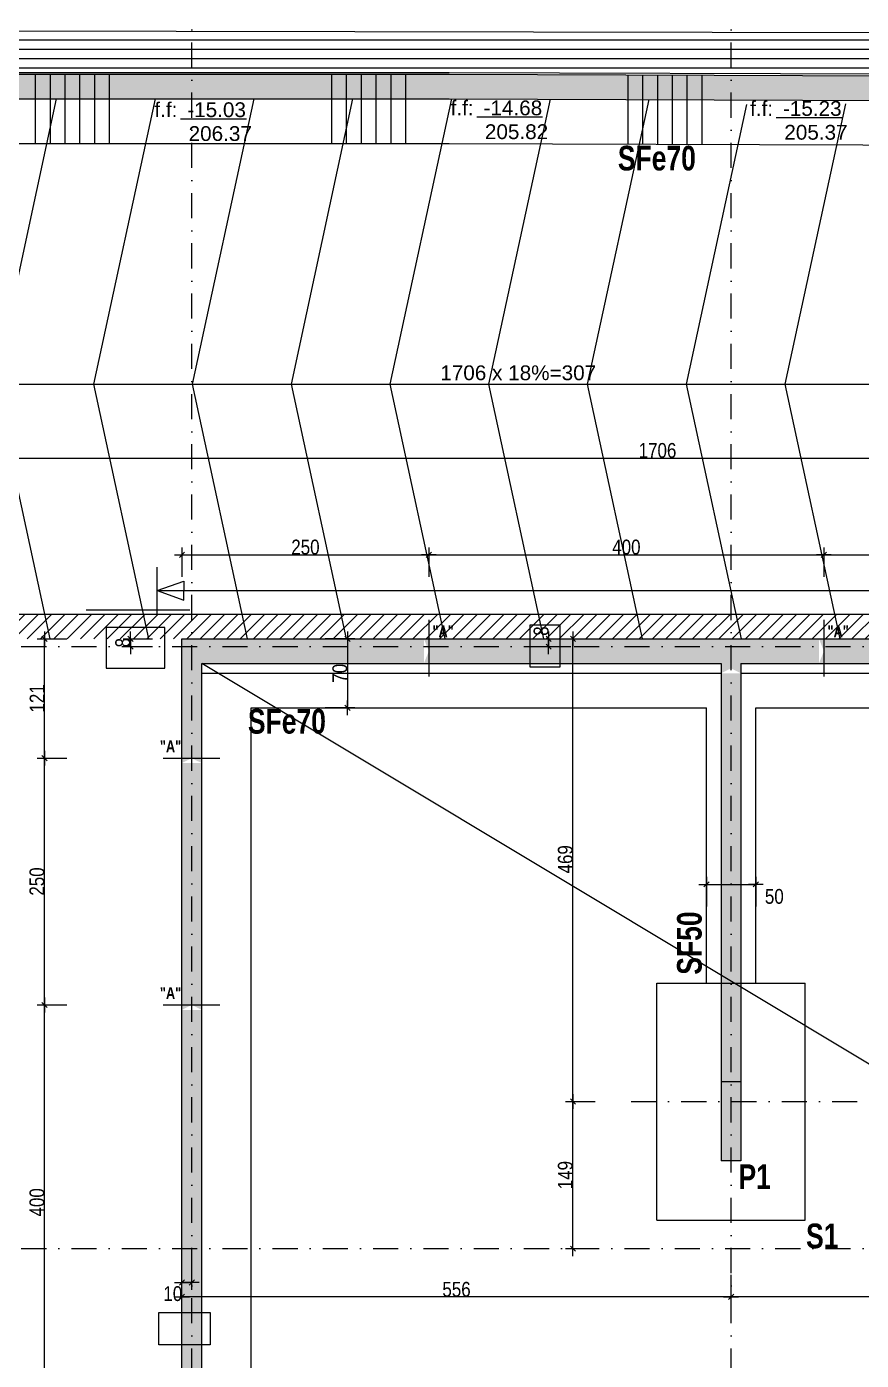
# Model space of a CAD drawing. Header units: centimetres. Extents: x -40 to 58779, y 2083 to 6283.
# Drawn here: x 52252 to 53097, y 4178 to 5530 of the extents above; entities that cross this region are included whole.
import ezdxf
from ezdxf.enums import TextEntityAlignment as Align

# ---------------------------------------------------------------- set-up
doc = ezdxf.new("R2010")
doc.units = ezdxf.units.CM
doc.header["$PDMODE"] = 1
doc.header["$PDSIZE"] = -2
doc.linetypes.add('TIRETPTX2', pattern=[50.8, 25.4, -12.7, 0, -12.7])
for name, color, linetype in [('01_cote_gen', 4, 'Continuous'), ('01_linteaux', 2, 'Continuous'), ('01_poch_murs', 253, 'Continuous'), ('01_poch_poteaux', 250, 'Continuous'), ('01_texte', 230, 'Continuous'), ('AA_COTES', 2, 'Continuous')]:
    doc.layers.add(name, color=color, linetype=linetype)
for name, color, linetype, lineweight in [('01_murs_coup', 5, 'Continuous', 60), ('01_PIEUX', 5, 'Continuous', 60), ('01_sem', 42, 'Continuous', 15), ('01_tram_axes', 2, 'TIRETPTX2', 9)]:
    doc.layers.add(name, color=color, linetype=linetype, lineweight=lineweight)
doc.styles.add('impact', font='impact.ttf')
doc.styles.add('MATTE_TXT', font='arial.ttf')
doc.styles.add('STYLE2', font='ARIALN.TTF')
doc.dimstyles.new('JB50', dxfattribs={"dimscale": 0.1, "dimtxt": 150, "dimasz": 15, "dimexe": 0.1, "dimexo": 0.1, "dimgap": 0.09, "dimtad": 1, "dimdec": 1, "dimdsep": 46, "dimtxsty": 'STYLE2', "dimblk1": 'BOND_G', "dimblk2": 'BOND_D', "dimsah": 1, "dimcen": 1.5, "dimdle": 0.01, "dimse1": 1, "dimse2": 1, "dimclrd": 4, "dimclre": 2, "dimclrt": 6, "dimazin": 2, "dimtfac": 2.333333, "dimtdec": 1, "dimtix": 1, "dimtmove": 2, "dimatfit": 3, "dimldrblk": 'BOND_G', "dimfxl": 1, "dimtolj": 1, "dimtzin": 0, "dimarcsym": 0})

# ---------------------------------------------------------------- blocks, each defined once
blk = doc.blocks.new('BOND_G')
at = {"layer": 'AA_COTES', "color": 0}
for p, q in [((0, -5), (0, 15)), ((5, 0), (-5, 0)), ((1.77, 1.77), (-1.77, -1.77))]:
    blk.add_line(p, q, dxfattribs=at)
blk = doc.blocks.new('BOND_D')
at = {"layer": 'AA_COTES', "color": 0}
for p, q in [((5, 0), (-5, 0)), ((-1.77, -1.77), (1.77, 1.77)), ((0, 5), (0, -15))]:
    blk.add_line(p, q, dxfattribs=at)
blk = doc.blocks.new('*D1487')
at = {"layer": '01_cote_gen', "color": 4, "lineweight": -2, "transparency": 16777216}
blk.add_line((51553.7, 5668.6), (55151.4, 5668.6), dxfattribs=at)
at = {"layer": 'Defpoints', "color": 0, "lineweight": 0, "transparency": 16777216}
for p in [(55152.9, 5668.6), (51552.2, 5480.7), (55152.9, 5479.6)]:
    blk.add_point(p, dxfattribs=at)
at = {"layer": '01_cote_gen', "color": 4, "lineweight": -2, "transparency": 16777216, "xscale": 1.5, "yscale": 1.5, "zscale": 1.5, "rotation": 180}
blk.add_blockref('BOND_G', (51552.2, 5668.6), dxfattribs=at)
at = {"layer": '01_cote_gen', "color": 4, "lineweight": -2, "transparency": 16777216, "xscale": 1.5, "yscale": 1.5, "zscale": 1.5}
blk.add_blockref('BOND_D', (55152.9, 5668.6), dxfattribs=at)
at = {"layer": '01_cote_gen', "color": 6, "lineweight": 0, "transparency": 16777216, "insert": (53352.5, 5676.3), "char_height": 15, "attachment_point": 5, "style": 'STYLE2'}
blk.add_mtext('\\A1;3600.7', dxfattribs=at)
blk = doc.blocks.new('*D1540')
at = {"layer": '01_cote_gen', "color": 4, "lineweight": -2, "transparency": 16777216}
blk.add_line((52070.7, 5092.4), (53773.7, 5092.4), dxfattribs=at)
at = {"layer": 'Defpoints', "color": 0, "lineweight": 0, "transparency": 16777216}
for p in [(52069.2, 5120.6), (53775.2, 5120.6), (53775.2, 5092.4)]:
    blk.add_point(p, dxfattribs=at)
at = {"layer": '01_cote_gen', "color": 4, "lineweight": -2, "transparency": 16777216, "xscale": 1.5, "yscale": 1.5, "zscale": 1.5, "rotation": 180}
blk.add_blockref('BOND_G', (52069.2, 5092.4), dxfattribs=at)
at = {"layer": '01_cote_gen', "color": 4, "lineweight": -2, "transparency": 16777216, "xscale": 1.5, "yscale": 1.5, "zscale": 1.5}
blk.add_blockref('BOND_D', (53775.2, 5092.4), dxfattribs=at)
at = {"layer": '01_cote_gen', "color": 6, "transparency": 16777216, "insert": (52890.4, 5100.1), "char_height": 15, "attachment_point": 5, "style": 'STYLE2'}
blk.add_mtext('\\A1;1706', dxfattribs=at)
blk = doc.blocks.new('*D1497')
at = {"layer": '01_cote_gen', "color": 4, "lineweight": -2, "transparency": 16777216}
blk.add_line((52036.8, 5581.3), (52333.8, 5581.3), dxfattribs=at)
at = {"layer": 'Defpoints', "color": 0, "lineweight": 0, "transparency": 16777216}
for p in [(52035.3, 5589.5), (52335.3, 5581.3), (52335.3, 5380.3)]:
    blk.add_point(p, dxfattribs=at)
at = {"layer": '01_cote_gen', "color": 4, "lineweight": -2, "transparency": 16777216, "xscale": 1.5, "yscale": 1.5, "zscale": 1.5, "rotation": 180}
blk.add_blockref('BOND_G', (52035.3, 5581.3), dxfattribs=at)
at = {"layer": '01_cote_gen', "color": 4, "lineweight": -2, "transparency": 16777216, "xscale": 1.5, "yscale": 1.5, "zscale": 1.5}
blk.add_blockref('BOND_D', (52335.3, 5581.3), dxfattribs=at)
at = {"layer": '01_cote_gen', "color": 6, "transparency": 16777216, "insert": (52185.3, 5588.9), "char_height": 15, "attachment_point": 5, "style": 'STYLE2'}
blk.add_mtext('\\A1;300', dxfattribs=at)
blk = doc.blocks.new('*D1498')
at = {"layer": '01_cote_gen', "color": 4, "lineweight": -2, "transparency": 16777216}
blk.add_line((52336.8, 5581.3), (52633.8, 5581.3), dxfattribs=at)
at = {"layer": 'Defpoints', "color": 0, "lineweight": 0, "transparency": 16777216}
for p in [(52335.3, 5588.7), (52635.3, 5581.3), (52635.3, 5383.9)]:
    blk.add_point(p, dxfattribs=at)
at = {"layer": '01_cote_gen', "color": 4, "lineweight": -2, "transparency": 16777216, "xscale": 1.5, "yscale": 1.5, "zscale": 1.5, "rotation": 180}
blk.add_blockref('BOND_G', (52335.3, 5581.3), dxfattribs=at)
at = {"layer": '01_cote_gen', "color": 4, "lineweight": -2, "transparency": 16777216, "xscale": 1.5, "yscale": 1.5, "zscale": 1.5}
blk.add_blockref('BOND_D', (52635.3, 5581.3), dxfattribs=at)
at = {"layer": '01_cote_gen', "color": 6, "transparency": 16777216, "insert": (52485.3, 5588.9), "char_height": 15, "attachment_point": 5, "style": 'STYLE2'}
blk.add_mtext('\\A1;300', dxfattribs=at)
blk = doc.blocks.new('*D1503')
at = {"layer": '01_cote_gen', "color": 4, "lineweight": -2, "transparency": 16777216}
blk.add_line((52636.8, 5609.3), (52933.8, 5609.3), dxfattribs=at)
at = {"layer": 'Defpoints', "color": 0, "lineweight": 0, "transparency": 16777216}
for p in [(52635.3, 5677.6), (52935.3, 5609.3), (52935.3, 5447.9)]:
    blk.add_point(p, dxfattribs=at)
at = {"layer": '01_cote_gen', "color": 4, "lineweight": -2, "transparency": 16777216, "xscale": 1.5, "yscale": 1.5, "zscale": 1.5, "rotation": 180}
blk.add_blockref('BOND_G', (52635.3, 5609.3), dxfattribs=at)
at = {"layer": '01_cote_gen', "color": 4, "lineweight": -2, "transparency": 16777216, "xscale": 1.5, "yscale": 1.5, "zscale": 1.5}
blk.add_blockref('BOND_D', (52935.3, 5609.3), dxfattribs=at)
at = {"layer": '01_cote_gen', "color": 6, "transparency": 16777216, "insert": (52785.3, 5617), "char_height": 15, "attachment_point": 5, "style": 'STYLE2'}
blk.add_mtext('\\A1;300', dxfattribs=at)
blk = doc.blocks.new('*D1504')
at = {"layer": '01_cote_gen', "color": 4, "lineweight": -2, "transparency": 16777216}
blk.add_line((52936.8, 5579.2), (53233.8, 5579.2), dxfattribs=at)
at = {"layer": 'Defpoints', "color": 0, "lineweight": 0, "transparency": 16777216}
for p in [(52935.3, 5586.8), (53235.3, 5579.2), (53235.3, 5393.1)]:
    blk.add_point(p, dxfattribs=at)
at = {"layer": '01_cote_gen', "color": 4, "lineweight": -2, "transparency": 16777216, "xscale": 1.5, "yscale": 1.5, "zscale": 1.5, "rotation": 180}
blk.add_blockref('BOND_G', (52935.3, 5579.2), dxfattribs=at)
at = {"layer": '01_cote_gen', "color": 4, "lineweight": -2, "transparency": 16777216, "xscale": 1.5, "yscale": 1.5, "zscale": 1.5}
blk.add_blockref('BOND_D', (53235.3, 5579.2), dxfattribs=at)
at = {"layer": '01_cote_gen', "color": 6, "transparency": 16777216, "insert": (53085.3, 5586.9), "char_height": 15, "attachment_point": 5, "style": 'STYLE2'}
blk.add_mtext('\\A1;300', dxfattribs=at)
blk = doc.blocks.new('*D1541')
at = {"layer": '01_cote_gen', "color": 4, "lineweight": -2, "transparency": 16777216}
blk.add_line((52576.5, 4907.9), (52576.5, 4840.9), dxfattribs=at)
at = {"layer": 'Defpoints', "color": 0, "lineweight": 0, "transparency": 16777216}
for p in [(52574.1, 4909.4), (52574.1, 4839.4), (52576.5, 4839.4)]:
    blk.add_point(p, dxfattribs=at)
at = {"layer": '01_cote_gen', "color": 4, "lineweight": -2, "transparency": 16777216, "xscale": 1.5, "yscale": 1.5, "zscale": 1.5}
for name, p, rotation in [('BOND_G', (52576.5, 4909.4), 90), ('BOND_D', (52576.5, 4839.4), 270)]:
    blk.add_blockref(name, p, dxfattribs=dict(at, rotation=rotation))
at = {"layer": '01_cote_gen', "color": 6, "lineweight": 0, "transparency": 16777216, "insert": (52568.8, 4874.4), "char_height": 15, "attachment_point": 5, "rotation": 90, "style": 'STYLE2'}
blk.add_mtext('\\A1;70', dxfattribs=at)
blk = doc.blocks.new('*D1542')
at = {"layer": '01_cote_gen', "color": 4, "lineweight": -2, "transparency": 16777216}
blk.add_line((52941.4, 4660.5), (52988.4, 4660.5), dxfattribs=at)
at = {"layer": 'Defpoints', "color": 0, "lineweight": 0, "transparency": 16777216}
for p in [(52989.9, 4660.5), (52939.9, 4647.5), (52989.9, 4647.5)]:
    blk.add_point(p, dxfattribs=at)
at = {"layer": '01_cote_gen', "color": 4, "lineweight": -2, "transparency": 16777216, "xscale": 1.5, "yscale": 1.5, "zscale": 1.5, "rotation": 180}
blk.add_blockref('BOND_G', (52939.9, 4660.5), dxfattribs=at)
at = {"layer": '01_cote_gen', "color": 4, "lineweight": -2, "transparency": 16777216, "xscale": 1.5, "yscale": 1.5, "zscale": 1.5}
blk.add_blockref('BOND_D', (52989.9, 4660.5), dxfattribs=at)
at = {"layer": '01_cote_gen', "color": 6, "lineweight": 0, "transparency": 16777216, "insert": (53008.7, 4648.2), "char_height": 15, "attachment_point": 5, "style": 'STYLE2'}
blk.add_mtext('\\A1;50', dxfattribs=at)
blk = doc.blocks.new('*D1573')
at = {"layer": '01_cote_gen', "color": 4, "lineweight": -2, "transparency": 16777216}
blk.add_line((53497.4, 4242.5), (52966.4, 4242.5), dxfattribs=at)
at = {"layer": 'Defpoints', "color": 0, "lineweight": 0, "transparency": 16777216}
for p in [(52964.9, 4247.7), (53498.9, 4247.7), (52964.9, 4242.5)]:
    blk.add_point(p, dxfattribs=at)
at = {"layer": '01_cote_gen', "color": 4, "lineweight": -2, "transparency": 16777216, "xscale": 1.5, "yscale": 1.5, "zscale": 1.5, "rotation": 180}
blk.add_blockref('BOND_D', (52964.9, 4242.5), dxfattribs=at)
at = {"layer": '01_cote_gen', "color": 4, "lineweight": -2, "transparency": 16777216, "xscale": 1.5, "yscale": 1.5, "zscale": 1.5}
blk.add_blockref('BOND_G', (53498.9, 4242.5), dxfattribs=at)
at = {"layer": '01_cote_gen', "color": 6, "lineweight": 0, "transparency": 16777216, "insert": (53231.9, 4250.1), "char_height": 15, "attachment_point": 5, "style": 'STYLE2'}
blk.add_mtext('\\A1;534', dxfattribs=at)
blk = doc.blocks.new('*D1574')
at = {"layer": '01_cote_gen', "color": 4, "lineweight": -2, "transparency": 16777216}
blk.add_line((52963.4, 4242.5), (52410.4, 4242.5), dxfattribs=at)
at = {"layer": 'Defpoints', "color": 0, "lineweight": 0, "transparency": 16777216}
for p in [(52408.9, 4242.5), (52408.9, 4235), (52964.9, 4235)]:
    blk.add_point(p, dxfattribs=at)
at = {"layer": '01_cote_gen', "color": 4, "lineweight": -2, "transparency": 16777216, "xscale": 1.5, "yscale": 1.5, "zscale": 1.5, "rotation": 180}
blk.add_blockref('BOND_D', (52408.9, 4242.5), dxfattribs=at)
at = {"layer": '01_cote_gen', "color": 4, "lineweight": -2, "transparency": 16777216, "xscale": 1.5, "yscale": 1.5, "zscale": 1.5}
blk.add_blockref('BOND_G', (52964.9, 4242.5), dxfattribs=at)
at = {"layer": '01_cote_gen', "color": 6, "lineweight": 0, "transparency": 16777216, "insert": (52686.9, 4250.1), "char_height": 15, "attachment_point": 5, "style": 'STYLE2'}
blk.add_mtext('\\A1;556', dxfattribs=at)
blk = doc.blocks.new('*D1586')
at = {"layer": '01_cote_gen', "color": 4, "lineweight": -2, "transparency": 16777216}
blk.add_line((52417.4, 4257.1), (52410.4, 4257.1), dxfattribs=at)
at = {"layer": 'Defpoints', "color": 0, "lineweight": 0, "transparency": 16777216}
for p in [(52408.9, 4257.1), (52418.9, 4260.5), (52408.9, 4235)]:
    blk.add_point(p, dxfattribs=at)
at = {"layer": '01_cote_gen', "color": 4, "lineweight": -2, "transparency": 16777216, "xscale": 1.5, "yscale": 1.5, "zscale": 1.5, "rotation": 180}
blk.add_blockref('BOND_D', (52408.9, 4257.1), dxfattribs=at)
at = {"layer": '01_cote_gen', "color": 4, "lineweight": -2, "transparency": 16777216, "xscale": 1.5, "yscale": 1.5, "zscale": 1.5}
blk.add_blockref('BOND_G', (52418.9, 4257.1), dxfattribs=at)
at = {"layer": '01_cote_gen', "color": 6, "lineweight": 0, "transparency": 16777216, "insert": (52399.6, 4245.7), "char_height": 15, "attachment_point": 5, "style": 'STYLE2'}
blk.add_mtext('\\A1;10', dxfattribs=at)
blk = doc.blocks.new('*D1671')
at = {"layer": '01_cote_gen', "color": 4, "lineweight": -2, "transparency": 16777216}
for p, q in [((52356.7, 4910.9), (52356.7, 4912.4)), ((52356.7, 4909.4), (52356.7, 4901.4)), ((52356.7, 4899.9), (52356.7, 4898.4))]:
    blk.add_line(p, q, dxfattribs=at)
at = {"layer": 'Defpoints', "color": 0, "lineweight": 0, "transparency": 16777216}
for p in [(52408.9, 4909.4), (52356.7, 4901.4), (52408.9, 4901.4)]:
    blk.add_point(p, dxfattribs=at)
at = {"layer": '01_cote_gen', "color": 4, "lineweight": -2, "transparency": 16777216, "xscale": 1.5, "yscale": 1.5, "zscale": 1.5}
for name, p, rotation in [('BOND_G', (52356.7, 4909.4), 270), ('BOND_D', (52356.7, 4901.4), 90)]:
    blk.add_blockref(name, p, dxfattribs=dict(at, rotation=rotation))
at = {"layer": '01_cote_gen', "color": 6, "lineweight": 0, "transparency": 16777216, "insert": (52349, 4905.4), "char_height": 15, "attachment_point": 5, "rotation": 90, "style": 'STYLE2'}
blk.add_mtext('\\A1;8', dxfattribs=at)
blk = doc.blocks.new('*D1680')
at = {"layer": '01_cote_gen', "color": 4, "lineweight": -2, "transparency": 16777216}
blk.add_line((-22.5, 3720.9), (-22.5, 4438.9), dxfattribs=at)
at = {"layer": 'Defpoints', "color": 0, "lineweight": 0, "transparency": 16777216}
for p in [(-22.5, 4440.4), (0, 4440.4), (52858.6, 3719.4)]:
    blk.add_point(p, dxfattribs=at)
at = {"layer": '01_cote_gen', "color": 4, "lineweight": -2, "transparency": 16777216, "xscale": 1.5, "yscale": 1.5, "zscale": 1.5}
for name, p, rotation in [('BOND_D', (-22.5, 4440.4), 90), ('BOND_G', (-22.5, 3719.4), 270)]:
    blk.add_blockref(name, p, dxfattribs=dict(at, rotation=rotation))
at = {"layer": '01_cote_gen', "color": 6, "lineweight": 0, "transparency": 16777216, "insert": (-30, 4079.9), "char_height": 15, "attachment_point": 5, "rotation": 90, "style": 'STYLE2'}
blk.add_mtext('\\A1;721', dxfattribs=at)
blk = doc.blocks.new('*D1681')
at = {"layer": '01_cote_gen', "color": 4, "lineweight": -2, "transparency": 16777216}
blk.add_line((52804.8, 4441.9), (52804.8, 4907.9), dxfattribs=at)
at = {"layer": 'Defpoints', "color": 0, "lineweight": 0, "transparency": 16777216}
for p in [(52804.8, 4909.4), (52832.3, 4909.4), (52832.3, 4440.4)]:
    blk.add_point(p, dxfattribs=at)
at = {"layer": '01_cote_gen', "color": 4, "lineweight": -2, "transparency": 16777216, "xscale": 1.5, "yscale": 1.5, "zscale": 1.5}
for name, p, rotation in [('BOND_D', (52804.8, 4909.4), 90), ('BOND_G', (52804.8, 4440.4), 270)]:
    blk.add_blockref(name, p, dxfattribs=dict(at, rotation=rotation))
at = {"layer": '01_cote_gen', "color": 6, "lineweight": 0, "transparency": 16777216, "insert": (52797.1, 4685.9), "char_height": 15, "attachment_point": 5, "rotation": 90, "style": 'STYLE2'}
blk.add_mtext('\\A1;469', dxfattribs=at)
blk = doc.blocks.new('*D1682')
at = {"layer": '01_cote_gen', "color": 4, "lineweight": -2, "transparency": 16777216}
blk.add_line((52780.2, 4902.9), (52780.2, 4907.9), dxfattribs=at)
at = {"layer": 'Defpoints', "color": 0, "lineweight": 0, "transparency": 16777216}
for p in [(52780.2, 4909.4), (52788.6, 4909.4), (52785, 4901.4)]:
    blk.add_point(p, dxfattribs=at)
at = {"layer": '01_cote_gen', "color": 4, "lineweight": -2, "transparency": 16777216, "xscale": 1.5, "yscale": 1.5, "zscale": 1.5}
for name, p, rotation in [('BOND_D', (52780.2, 4909.4), 90), ('BOND_G', (52780.2, 4901.4), 270)]:
    blk.add_blockref(name, p, dxfattribs=dict(at, rotation=rotation))
at = {"layer": '01_cote_gen', "color": 6, "lineweight": 0, "transparency": 16777216, "insert": (52772.6, 4917.2), "char_height": 15, "attachment_point": 5, "rotation": 90, "style": 'STYLE2'}
blk.add_mtext('\\A1;8', dxfattribs=at)
blk = doc.blocks.new('*D1686')
at = {"layer": '01_cote_gen', "color": 4, "lineweight": -2, "transparency": 16777216}
blk.add_line((52804.8, 4292.9), (52804.8, 4438.9), dxfattribs=at)
at = {"layer": 'Defpoints', "color": 0, "lineweight": 0, "transparency": 16777216}
for p in [(52804.8, 4440.4), (52858.6, 4440.4), (52795.7, 4291.4)]:
    blk.add_point(p, dxfattribs=at)
at = {"layer": '01_cote_gen', "color": 4, "lineweight": -2, "transparency": 16777216, "xscale": 1.5, "yscale": 1.5, "zscale": 1.5}
for name, p, rotation in [('BOND_D', (52804.8, 4440.4), 90), ('BOND_G', (52804.8, 4291.4), 270)]:
    blk.add_blockref(name, p, dxfattribs=dict(at, rotation=rotation))
at = {"layer": '01_cote_gen', "color": 6, "lineweight": 0, "transparency": 16777216, "insert": (52797.1, 4365.9), "char_height": 15, "attachment_point": 5, "rotation": 90, "style": 'STYLE2'}
blk.add_mtext('\\A1;149', dxfattribs=at)
blk = doc.blocks.new('*D2092')
at = {"layer": '01_cote_gen', "color": 4, "lineweight": -2, "ltscale": 0.2, "transparency": 16777216}
blk.add_line((52410.4, 4994.5), (52657.4, 4994.5), dxfattribs=at)
at = {"layer": 'Defpoints', "color": 0, "lineweight": 0, "ltscale": 0.2, "transparency": 16777216}
for p in [(52658.9, 4994.5), (52408.9, 4797.5), (52658.9, 4775)]:
    blk.add_point(p, dxfattribs=at)
at = {"layer": '01_cote_gen', "color": 4, "lineweight": -2, "ltscale": 0.2, "transparency": 16777216, "xscale": 1.5, "yscale": 1.5, "zscale": 1.5, "rotation": 180}
blk.add_blockref('BOND_G', (52408.9, 4994.5), dxfattribs=at)
at = {"layer": '01_cote_gen', "color": 4, "lineweight": -2, "ltscale": 0.2, "transparency": 16777216, "xscale": 1.5, "yscale": 1.5, "zscale": 1.5}
blk.add_blockref('BOND_D', (52658.9, 4994.5), dxfattribs=at)
at = {"layer": '01_cote_gen', "color": 6, "lineweight": 0, "ltscale": 0.2, "transparency": 16777216, "insert": (52533.9, 5002.2), "char_height": 15, "attachment_point": 5, "style": 'STYLE2'}
blk.add_mtext('\\A1;250', dxfattribs=at)
blk = doc.blocks.new('*D2093')
at = {"layer": '01_cote_gen', "color": 4, "lineweight": -2, "ltscale": 0.2, "transparency": 16777216}
blk.add_line((52660.4, 4994.5), (53057.4, 4994.5), dxfattribs=at)
at = {"layer": 'Defpoints', "color": 0, "lineweight": 0, "ltscale": 0.2, "transparency": 16777216}
for p in [(53058.9, 4994.5), (53058.9, 4901.4), (52658.9, 4775)]:
    blk.add_point(p, dxfattribs=at)
at = {"layer": '01_cote_gen', "color": 4, "lineweight": -2, "ltscale": 0.2, "transparency": 16777216, "xscale": 1.5, "yscale": 1.5, "zscale": 1.5, "rotation": 180}
blk.add_blockref('BOND_G', (52658.9, 4994.5), dxfattribs=at)
at = {"layer": '01_cote_gen', "color": 4, "lineweight": -2, "ltscale": 0.2, "transparency": 16777216, "xscale": 1.5, "yscale": 1.5, "zscale": 1.5}
blk.add_blockref('BOND_D', (53058.9, 4994.5), dxfattribs=at)
at = {"layer": '01_cote_gen', "color": 6, "lineweight": 0, "ltscale": 0.2, "transparency": 16777216, "insert": (52858.9, 5002.2), "char_height": 15, "attachment_point": 5, "style": 'STYLE2'}
blk.add_mtext('\\A1;400', dxfattribs=at)
blk = doc.blocks.new('*D2094')
at = {"layer": '01_cote_gen', "color": 4, "lineweight": -2, "ltscale": 0.2, "transparency": 16777216}
blk.add_line((53060.4, 4994.5), (53407.4, 4994.5), dxfattribs=at)
at = {"layer": 'Defpoints', "color": 0, "lineweight": 0, "ltscale": 0.2, "transparency": 16777216}
for p in [(53408.9, 4994.5), (53058.9, 4901.4), (53408.9, 4901.4)]:
    blk.add_point(p, dxfattribs=at)
at = {"layer": '01_cote_gen', "color": 4, "lineweight": -2, "ltscale": 0.2, "transparency": 16777216, "xscale": 1.5, "yscale": 1.5, "zscale": 1.5, "rotation": 180}
blk.add_blockref('BOND_G', (53058.9, 4994.5), dxfattribs=at)
at = {"layer": '01_cote_gen', "color": 4, "lineweight": -2, "ltscale": 0.2, "transparency": 16777216, "xscale": 1.5, "yscale": 1.5, "zscale": 1.5}
blk.add_blockref('BOND_D', (53408.9, 4994.5), dxfattribs=at)
at = {"layer": '01_cote_gen', "color": 6, "lineweight": 0, "ltscale": 0.2, "transparency": 16777216, "insert": (53233.9, 5002.2), "char_height": 15, "attachment_point": 5, "style": 'STYLE2'}
blk.add_mtext('\\A1;350', dxfattribs=at)
blk = doc.blocks.new('*D2103')
at = {"layer": '01_cote_gen', "color": 4, "lineweight": -2, "ltscale": 0.2, "transparency": 16777216}
blk.add_line((52269.8, 4139.8), (52269.8, 4536.8), dxfattribs=at)
at = {"layer": 'Defpoints', "color": 0, "lineweight": 0, "ltscale": 0.2, "transparency": 16777216}
for p in [(52269.8, 4538.3), (52389.8, 4538.3), (52292.3, 4138.3)]:
    blk.add_point(p, dxfattribs=at)
at = {"layer": '01_cote_gen', "color": 4, "lineweight": -2, "ltscale": 0.2, "transparency": 16777216, "xscale": 1.5, "yscale": 1.5, "zscale": 1.5}
for name, p, rotation in [('BOND_D', (52269.8, 4538.3), 90), ('BOND_G', (52269.8, 4138.3), 270)]:
    blk.add_blockref(name, p, dxfattribs=dict(at, rotation=rotation))
at = {"layer": '01_cote_gen', "color": 6, "lineweight": 0, "ltscale": 0.2, "transparency": 16777216, "insert": (52262.1, 4338.3), "char_height": 15, "attachment_point": 5, "rotation": 90, "style": 'STYLE2'}
blk.add_mtext('\\A1;400', dxfattribs=at)
blk = doc.blocks.new('*D2104')
at = {"layer": '01_cote_gen', "color": 4, "lineweight": -2, "ltscale": 0.2, "transparency": 16777216}
blk.add_line((52269.8, 4539.8), (52269.8, 4786.9), dxfattribs=at)
at = {"layer": 'Defpoints', "color": 0, "lineweight": 0, "ltscale": 0.2, "transparency": 16777216}
for p in [(52269.8, 4788.4), (52389.8, 4788.4), (52292.3, 4538.3)]:
    blk.add_point(p, dxfattribs=at)
at = {"layer": '01_cote_gen', "color": 4, "lineweight": -2, "ltscale": 0.2, "transparency": 16777216, "xscale": 1.5, "yscale": 1.5, "zscale": 1.5}
for name, p, rotation in [('BOND_D', (52269.8, 4788.4), 90), ('BOND_G', (52269.8, 4538.3), 270)]:
    blk.add_blockref(name, p, dxfattribs=dict(at, rotation=rotation))
at = {"layer": '01_cote_gen', "color": 6, "lineweight": 0, "ltscale": 0.2, "transparency": 16777216, "insert": (52262.1, 4663.4), "char_height": 15, "attachment_point": 5, "rotation": 90, "style": 'STYLE2'}
blk.add_mtext('\\A1;250', dxfattribs=at)
blk = doc.blocks.new('*D2105')
at = {"layer": '01_cote_gen', "color": 4, "lineweight": -2, "ltscale": 0.2, "transparency": 16777216}
blk.add_line((52269.8, 4789.9), (52269.8, 4907.9), dxfattribs=at)
at = {"layer": 'Defpoints', "color": 0, "lineweight": 0, "ltscale": 0.2, "transparency": 16777216}
for p in [(52269.8, 4909.4), (52408.9, 4909.4), (52292.3, 4788.4)]:
    blk.add_point(p, dxfattribs=at)
at = {"layer": '01_cote_gen', "color": 4, "lineweight": -2, "ltscale": 0.2, "transparency": 16777216, "xscale": 1.5, "yscale": 1.5, "zscale": 1.5}
for name, p, rotation in [('BOND_D', (52269.8, 4909.4), 90), ('BOND_G', (52269.8, 4788.4), 270)]:
    blk.add_blockref(name, p, dxfattribs=dict(at, rotation=rotation))
at = {"layer": '01_cote_gen', "color": 6, "lineweight": 0, "ltscale": 0.2, "transparency": 16777216, "insert": (52262.2, 4848.9), "char_height": 15, "attachment_point": 5, "rotation": 90, "style": 'STYLE2'}
blk.add_mtext('\\A1;121', dxfattribs=at)

msp = doc.modelspace()

# ---------------------------------------------------------------- hatches: boundary and pattern name
at = {"layer": '01_poch_murs'}
h = msp.add_hatch(dxfattribs=at)
h.set_pattern_fill('ANSI31', color=256, scale=3, angle=135)
h.set_pattern_definition([(180, (36349.218, 4640.123), (-2e-15, -9.525), [])])
h.paths.add_polyline_path([(51542.27, 5523.88), (50963.27, 5521.38), (50963.27, 5479.65), (51336.32, 5482.29), (51542.27, 5482.71)])
h.paths.add_polyline_path([(51560.27, 5523.96), (51542.27, 5523.88), (51542.27, 5482.71), (51560.27, 5482.74)])
h.paths.add_polyline_path([(52139.27, 5525.1), (51912.32, 5525.48), (51560.27, 5523.96), (51560.27, 5482.74), (51844.32, 5483.32), (52139.27, 5483.32)])
h.paths.add_polyline_path([(52418.87, 5524.62), (52139.27, 5525.1), (52139.27, 5483.32), (52418.87, 5483.32)])
h.paths.add_polyline_path([(52964.87, 5523.7), (52418.87, 5524.62), (52418.87, 5483.32), (52679.49, 5483.32), (52964.87, 5482.38)])
h.paths.add_polyline_path([(53498.87, 5522.79), (52964.87, 5523.7), (52964.87, 5482.38), (53498.87, 5480.63)])
h.paths.add_polyline_path([(53778.87, 5522.32), (53498.87, 5522.79), (53498.87, 5480.63), (53517.22, 5480.56), (53778.87, 5480.76)])
h.paths.add_polyline_path([(54394.17, 5521.28), (53778.87, 5522.32), (53778.87, 5480.76), (54394.17, 5481.21)])
h.paths.add_polyline_path([(54541.87, 5521.03), (54394.17, 5521.28), (54394.17, 5481.21), (54541.87, 5481.32)])
h.paths.add_polyline_path([(55144.87, 5521.46), (54755.93, 5520.67), (54541.87, 5521.03), (54541.87, 5481.32), (54593.52, 5481.36), (55144.87, 5481.55)])
h.paths.add_polyline_path([(55758.87, 5522.72), (55162.87, 5521.5), (55162.87, 5481.56), (55758.87, 5481.77)])
h.paths.add_polyline_path([(55162.87, 5521.5), (55144.87, 5521.46), (55144.87, 5481.55), (55162.87, 5481.56)])
h.paths.add_polyline_path([(55808.87, 5522.82), (55758.87, 5522.72), (55758.87, 5481.77), (55808.87, 5481.79)])
h.paths.add_polyline_path([(56182.87, 5523.44), (56111.82, 5523.44), (55808.87, 5522.82), (55808.87, 5481.79), (56182.87, 5481.92)])
h.paths.add_polyline_path([(56782.83, 5523.11), (56530.32, 5523.44), (56182.87, 5523.44), (56182.87, 5481.92), (56539.41, 5482.05), (56782.83, 5480.89)])
h.paths.add_polyline_path([(57292.83, 5522.44), (56782.83, 5523.11), (56782.83, 5480.89), (57292.83, 5478.46)])
h.paths.add_polyline_path([(53207.13, 5491.92), (53370.89, 5491.92), (53370.89, 5515.18), (53207.13, 5515.18)], flags=24)
h.paths.add_polyline_path([(55918.34, 5491.92), (56082.1, 5491.92), (56082.1, 5515.18), (55918.34, 5515.18)], flags=24)
h.paths.add_polyline_path([(57408, 5477.91), (57408, 5522.29), (57292.83, 5522.44), (57292.83, 5478.46)])
h = msp.add_hatch(dxfattribs=at)
h.set_pattern_fill('ANSI31', color=256, scale=3, angle=135)
h.set_pattern_definition([(180, (36349.218, 4640.123), (-2e-15, -9.525), [])])
h.paths.add_polyline_path([(51542.27, 5523.88), (50963.27, 5521.38), (50963.27, 5479.65), (51336.32, 5482.29), (51542.27, 5482.71)])
h.paths.add_polyline_path([(51560.27, 5523.96), (51542.27, 5523.88), (51542.27, 5482.71), (51560.27, 5482.74)])
h.paths.add_polyline_path([(52139.27, 5525.1), (51912.32, 5525.48), (51560.27, 5523.96), (51560.27, 5482.74), (51844.32, 5483.32), (52139.27, 5483.32)])
h.paths.add_polyline_path([(52418.87, 5524.62), (52139.27, 5525.1), (52139.27, 5483.32), (52418.87, 5483.32)])
h.paths.add_polyline_path([(52964.87, 5523.7), (52418.87, 5524.62), (52418.87, 5483.32), (52679.49, 5483.32), (52964.87, 5482.38)])
h.paths.add_polyline_path([(53498.87, 5522.79), (52964.87, 5523.7), (52964.87, 5482.38), (53498.87, 5480.63)])
h.paths.add_polyline_path([(53778.87, 5522.32), (53498.87, 5522.79), (53498.87, 5480.63), (53517.22, 5480.56), (53778.87, 5480.76)])
h.paths.add_polyline_path([(54394.17, 5521.28), (53778.87, 5522.32), (53778.87, 5480.76), (54394.17, 5481.21)])
h.paths.add_polyline_path([(54541.87, 5521.03), (54394.17, 5521.28), (54394.17, 5481.21), (54541.87, 5481.32)])
h.paths.add_polyline_path([(55144.87, 5521.46), (54755.93, 5520.67), (54541.87, 5521.03), (54541.87, 5481.32), (54593.52, 5481.36), (55144.87, 5481.55)])
h.paths.add_polyline_path([(55758.87, 5522.72), (55162.87, 5521.5), (55162.87, 5481.56), (55758.87, 5481.77)])
h.paths.add_polyline_path([(55162.87, 5521.5), (55144.87, 5521.46), (55144.87, 5481.55), (55162.87, 5481.56)])
h.paths.add_polyline_path([(55808.87, 5522.82), (55758.87, 5522.72), (55758.87, 5481.77), (55808.87, 5481.79)])
h.paths.add_polyline_path([(56182.87, 5523.44), (56111.82, 5523.44), (55808.87, 5522.82), (55808.87, 5481.79), (56182.87, 5481.92)])
h.paths.add_polyline_path([(56782.83, 5523.11), (56530.32, 5523.44), (56182.87, 5523.44), (56182.87, 5481.92), (56539.41, 5482.05), (56782.83, 5480.89)])
h.paths.add_polyline_path([(57292.83, 5522.44), (56782.83, 5523.11), (56782.83, 5480.89), (57292.83, 5478.46)])
h.paths.add_polyline_path([(53207.13, 5491.92), (53370.89, 5491.92), (53370.89, 5515.18), (53207.13, 5515.18)], flags=24)
h.paths.add_polyline_path([(55918.34, 5491.92), (56082.1, 5491.92), (56082.1, 5515.18), (55918.34, 5515.18)], flags=24)
h.paths.add_polyline_path([(57408, 5477.91), (57408, 5522.29), (57292.83, 5522.44), (57292.83, 5478.46)])
h = msp.add_hatch(color=256, dxfattribs=at)
h.dxf.hatch_style = 1
h.paths.add_polyline_path([(55152.86, 5479.56), (54593.52, 5479.36), (53517.21, 5478.56), (52679.49, 5481.32), (51844.32, 5481.32), (51552.16, 5480.73), (51552.21, 5455.73), (51844.35, 5456.32), (52679.45, 5456.32), (53517.18, 5453.56), (54593.54, 5454.36), (55152.87, 5454.56)])
h = msp.add_hatch(color=256, dxfattribs=at)
h.dxf.hatch_style = 1
h.paths.add_polyline_path([(55152.86, 5479.56), (54593.52, 5479.36), (53517.21, 5478.56), (52679.49, 5481.32), (51844.32, 5481.32), (51552.16, 5480.73), (51552.21, 5455.73), (51844.35, 5456.32), (52679.45, 5456.32), (53517.18, 5453.56), (54593.54, 5454.36), (55152.87, 5454.56)])
h = msp.add_hatch(dxfattribs=at)
h.set_pattern_fill('ANSI31', color=256, scale=3)
h.set_pattern_definition([(45, (36349.218, 5790.52), (-6.735192, 6.735192), [])])
h.paths.add_polyline_path([(52418.87, 4934.39), (50132.35, 4934.39), (50132.35, 4909.39), (52418.87, 4909.39)])
h.paths.add_polyline_path([(52469.94, 4934.39), (52418.87, 4934.39), (52418.87, 4909.39), (52475.33, 4909.39)])
h.paths.add_polyline_path([(52569.94, 4934.39), (52469.94, 4934.39), (52475.33, 4909.39), (52575.33, 4909.39)])
h.paths.add_polyline_path([(52669.94, 4934.39), (52569.94, 4934.39), (52575.33, 4909.39), (52675.33, 4909.39)])
h.paths.add_polyline_path([(52769.94, 4934.39), (52669.94, 4934.39), (52675.33, 4909.39), (52775.33, 4909.39)])
h.paths.add_polyline_path([(52869.94, 4934.39), (52769.94, 4934.39), (52775.33, 4909.39), (52875.33, 4909.39)])
h.paths.add_polyline_path([(52964.87, 4934.39), (52869.94, 4934.39), (52875.33, 4909.39), (52964.87, 4909.39)])
h.paths.add_polyline_path([(52969.94, 4934.39), (52964.87, 4934.39), (52964.87, 4909.39), (52975.33, 4909.39)])
h.paths.add_polyline_path([(53069.94, 4934.39), (52969.94, 4934.39), (52975.33, 4909.39), (53075.33, 4909.39)])
h.paths.add_polyline_path([(53169.94, 4934.39), (53069.94, 4934.39), (53075.33, 4909.39), (53175.33, 4909.39)])
h.paths.add_polyline_path([(53269.94, 4934.39), (53169.94, 4934.39), (53175.33, 4909.39), (53275.33, 4909.39)])
h.paths.add_polyline_path([(53369.94, 4934.39), (53269.94, 4934.39), (53275.33, 4909.39), (53375.33, 4909.39)])
h.paths.add_polyline_path([(53469.94, 4934.39), (53369.94, 4934.39), (53375.33, 4909.39), (53475.33, 4909.39)])
h.paths.add_polyline_path([(53498.87, 4934.39), (53469.94, 4934.39), (53475.33, 4909.39), (53498.87, 4909.39)])
h.paths.add_polyline_path([(53569.94, 4934.39), (53498.87, 4934.39), (53498.87, 4909.39), (53575.33, 4909.39)])
h.paths.add_polyline_path([(53669.94, 4934.39), (53569.94, 4934.39), (53575.33, 4909.39), (53675.33, 4909.39)])
h.paths.add_polyline_path([(53769.94, 4934.39), (53669.94, 4934.39), (53675.33, 4909.39), (53775.21, 4909.39), (53775.21, 4909.97)])
h.paths.add_polyline_path([(53775.21, 4934.39), (53769.94, 4934.39), (53775.21, 4909.97)], flags=17)
h.paths.add_polyline_path([(53794.65, 4934.39), (53778.87, 4934.39), (53778.87, 4914.09)])
h.paths.add_polyline_path([(54377.08, 4934.39), (53794.65, 4934.39), (53778.87, 4914.09), (53778.87, 4909.39), (53788.87, 4909.39), (54383.18, 4909.39), (54394.17, 4909.39), (54394.17, 4912.01)])
h.paths.add_polyline_path([(54394.17, 4934.39), (54377.08, 4934.39), (54394.17, 4912.01)], flags=17)
h.paths.add_polyline_path([(54456.09, 4934.39), (54396.17, 4934.39), (54396.17, 4909.39), (54461.49, 4909.39)])
h.paths.add_polyline_path([(54541.87, 4934.39), (54456.09, 4934.39), (54461.49, 4909.39), (54541.87, 4909.39)])
h.paths.add_polyline_path([(54568.78, 4934.39), (54541.87, 4934.39), (54541.87, 4909.39), (54574.17, 4909.39)])
h.paths.add_polyline_path([(54668.78, 4934.39), (54568.78, 4934.39), (54574.17, 4909.39), (54674.17, 4909.39)])
h.paths.add_polyline_path([(54768.78, 4934.39), (54668.78, 4934.39), (54674.17, 4909.39), (54774.17, 4909.39)])
h.paths.add_polyline_path([(54868.78, 4934.39), (54768.78, 4934.39), (54774.17, 4909.39), (54874.17, 4909.39)])
h.paths.add_polyline_path([(54968.78, 4934.39), (54868.78, 4934.39), (54874.17, 4909.39), (54974.17, 4909.39)])
h.paths.add_polyline_path([(55068.78, 4934.39), (54968.78, 4934.39), (54974.17, 4909.39), (55074.17, 4909.39)])
h.paths.add_polyline_path([(55144.87, 4934.39), (55068.78, 4934.39), (55074.17, 4909.39), (55144.87, 4909.39)])
h.paths.add_polyline_path([(55168.78, 4934.39), (55162.87, 4934.39), (55162.87, 4909.39), (55174.17, 4909.39)])
h.paths.add_polyline_path([(55268.78, 4934.39), (55168.78, 4934.39), (55174.17, 4909.39), (55274.17, 4909.39)])
h.paths.add_polyline_path([(55162.87, 4934.39), (55144.87, 4934.39), (55144.87, 4909.39), (55152.87, 4909.39), (55152.87, 4901.39), (55154.87, 4901.39), (55154.87, 4909.39), (55162.87, 4909.39)])
h.paths.add_polyline_path([(55368.78, 4934.39), (55268.78, 4934.39), (55274.17, 4909.39), (55374.17, 4909.39)])
h.paths.add_polyline_path([(55468.78, 4934.39), (55368.78, 4934.39), (55374.17, 4909.39), (55474.17, 4909.39)])
h.paths.add_polyline_path([(55568.78, 4934.39), (55468.78, 4934.39), (55474.17, 4909.39), (55574.17, 4909.39)])
h.paths.add_polyline_path([(55668.78, 4934.39), (55568.78, 4934.39), (55574.17, 4909.39), (55674.17, 4909.39)])
h.paths.add_polyline_path([(55758.87, 4934.39), (55668.78, 4934.39), (55674.17, 4909.39), (55758.87, 4909.39)])
h.paths.add_polyline_path([(55768.78, 4934.39), (55758.87, 4934.39), (55758.87, 4909.39), (55774.17, 4909.39)])
h.paths.add_polyline_path([(55868.78, 4934.39), (55768.78, 4934.39), (55774.17, 4909.39), (55874.17, 4909.39)])
h.paths.add_polyline_path([(55968.78, 4934.39), (55868.78, 4934.39), (55874.17, 4909.39), (55974.17, 4909.39)])
h.paths.add_polyline_path([(55992.87, 4934.39), (55968.78, 4934.39), (55974.17, 4909.39), (55992.87, 4909.39)])
at = {"layer": '01_poch_murs', "lineweight": 0}
h = msp.add_hatch(color=256, dxfattribs=at)
h.dxf.hatch_style = 1
h.paths.add_polyline_path([(55152.87, 4909.39), (52408.87, 4909.39), (52408.87, 4043.25), (52428.87, 4043.25), (52428.87, 4884.39), (52954.87, 4884.39), (52954.87, 4460.39), (52974.87, 4460.39), (52974.87, 4884.39), (53488.87, 4884.39), (53488.87, 4460.39), (53508.87, 4460.39), (53508.87, 4884.39), (53768.87, 4884.39), (53768.87, 4460.39), (53788.87, 4460.39), (53788.87, 4884.39), (54377.88, 4884.39), (54377.88, 4460.39), (54402.88, 4460.39), (54402.88, 4884.39), (55132.87, 4884.39), (55132.87, 4460.39), (55152.87, 4460.39)])
at = {"layer": '01_poch_poteaux', "lineweight": 0}
h = msp.add_hatch(color=256, dxfattribs=at)
h.dxf.hatch_style = 1
h.paths.add_polyline_path([(52974.87, 4460.39), (52954.87, 4460.39), (52954.87, 4380.39), (52974.87, 4380.39)])

# ---------------------------------------------------------------- linework, layer by layer
at = {"layer": '01_cote_gen', "lineweight": 0}
for points in [[(52332.26, 4879.5), (52391.63, 4879.5), (52391.63, 4920.81), (52332.26, 4920.81)], [(52761.51, 4923.47), (52791.65, 4923.47), (52791.65, 4880.44), (52761.51, 4880.44)], [(52385.52, 4226.53), (52437.35, 4226.53), (52437.35, 4194.06), (52385.52, 4194.06)]]:
    msp.add_lwpolyline(points, close=True, dxfattribs=at)
at = {"layer": '01_linteaux'}
for p, q in [((54755.93, 5520.67), (51912.32, 5525.48)), ((54755.93, 5520.67), (51912.32, 5525.48)), ((51844.32, 5483.32), (52679.49, 5483.32)), ((52679.49, 5483.32), (53517.22, 5480.56)), ((50132.35, 4934.39), (55992.87, 4934.39))]:
    msp.add_line(p, q, dxfattribs=at)
at = {"layer": '01_murs_coup', "lineweight": 5}
for p, q in [((52416.87, 4938.35), (52311.87, 4938.35)), ((52974.87, 4884.39), (53488.87, 4884.39))]:
    msp.add_line(p, q, dxfattribs=at)
at = {"layer": '01_murs_coup', "lineweight": 18}
for p, q in [((52408.87, 4909.39), (55152.87, 4909.39)), ((52408.87, 3959.39), (52408.87, 4909.39)), ((52428.87, 4884.39), (52954.87, 4884.39)), ((52428.87, 3939.39), (52428.87, 4884.39)), ((52954.87, 4884.39), (52954.87, 4380.39)), ((52974.87, 4884.39), (52974.87, 4380.39))]:
    msp.add_line(p, q, dxfattribs=at)
at = {"layer": '01_murs_coup', "lineweight": 0}
msp.add_line((52974.87, 4380.39), (52954.87, 4380.39), dxfattribs=at)
at = {"layer": '01_PIEUX', "linetype": 'Continuous', "lineweight": 5}
for p, q in [((51844.32, 5481.32), (52679.49, 5481.32)), ((51844.32, 5481.32), (52679.49, 5481.32)), ((52679.48, 5481.32), (53517.21, 5478.56)), ((51844.32, 5456.32), (52679.49, 5456.32)), ((51844.32, 5456.32), (52679.49, 5456.32)), ((52679.4, 5456.32), (53517.18, 5453.56))]:
    msp.add_line(p, q, dxfattribs=at)
at = {"layer": '01_poch_murs', "ltscale": 3}
for p, q in [((52219.67, 5167.39), (52282.01, 5456.32)), ((52319.67, 5167.39), (52382.01, 5456.32)), ((52419.67, 5167.39), (52482.01, 5456.32)), ((52519.67, 5167.39), (52582.01, 5456.32)), ((52619.67, 5167.39), (52682.01, 5456.32)), ((52719.67, 5167.39), (52781.94, 5455.99)), ((52819.67, 5167.39), (52881.86, 5455.66)), ((52919.67, 5167.39), (52980.81, 5450.79)), ((53019.67, 5167.39), (53080.96, 5451.48)), ((52275.33, 4909.39), (52219.67, 5167.39)), ((52375.33, 4909.39), (52319.67, 5167.39)), ((52475.33, 4909.39), (52419.67, 5167.39)), ((52575.33, 4909.39), (52519.67, 5167.39)), ((52675.33, 4909.39), (52619.67, 5167.39)), ((52775.33, 4909.39), (52719.67, 5167.39)), ((52875.33, 4909.39), (52819.67, 5167.39)), ((52975.33, 4909.39), (52919.67, 5167.39)), ((53075.33, 4909.39), (53019.67, 5167.39))]:
    msp.add_line(p, q, dxfattribs=at)
at = {"layer": '01_poch_poteaux', "lineweight": 0}
msp.add_line((52974.87, 4460.39), (52954.87, 4460.39), dxfattribs=at)
at = {"layer": '01_sem', "lineweight": 5}
for p, q in [((52260.27, 5481.32), (52260.27, 5411.32)), ((52275.27, 5481.32), (52275.27, 5411.32)), ((52290.27, 5481.32), (52290.27, 5411.32)), ((52305.27, 5481.32), (52305.27, 5411.32)), ((52320.27, 5481.32), (52320.27, 5411.32)), ((52335.27, 5481.32), (52335.27, 5411.32)), ((52560.27, 5481.32), (52560.27, 5411.32)), ((52575.27, 5481.32), (52575.27, 5411.32)), ((52590.27, 5481.32), (52590.27, 5411.32)), ((52605.27, 5481.32), (52605.27, 5411.32)), ((52620.27, 5481.32), (52620.27, 5411.32)), ((52635.27, 5481.32), (52635.27, 5411.32)), ((52860.27, 5480.48), (52860.27, 5410.48)), ((52875.27, 5480.48), (52875.27, 5410.48)), ((52890.27, 5480.48), (52890.27, 5410.48)), ((52905.27, 5480.48), (52905.27, 5410.48)), ((52920.27, 5480.48), (52920.27, 5410.48)), ((52935.27, 5480.48), (52935.27, 5410.48)), ((52658.87, 4928.5), (52658.87, 4871)), ((53058.87, 4928.5), (53058.87, 4871)), ((52428.87, 4874.39), (52954.87, 4874.39)), ((52974.87, 4874.39), (55152.87, 4874.39)), ((52478.87, 4839.39), (52939.87, 4839.39)), ((52478.87, 3794.39), (52478.87, 4839.39)), ((52939.87, 4560.39), (52939.87, 4839.39)), ((52989.87, 4560.39), (52989.87, 4839.39)), ((52989.87, 4839.39), (53473.87, 4839.39)), ((52389.76, 4788.39), (52447.26, 4788.39)), ((52889.87, 4560.39), (53039.87, 4560.39)), ((52389.76, 4538.35), (52447.26, 4538.35)), ((52889.87, 4320.39), (53039.87, 4320.39))]:
    msp.add_line(p, q, dxfattribs=at)
at = {"layer": '01_sem', "ltscale": 2}
for p, q in [((52889.87, 4320.39), (52889.87, 4560.39)), ((53039.87, 4320.39), (53039.87, 4560.39))]:
    msp.add_line(p, q, dxfattribs=at)
at = {"layer": '01_sem', "lineweight": 5}
msp.add_lwpolyline([(51552.3, 5410.73), (51844.4, 5411.32), (52679.37, 5411.32), (53517.13, 5408.56), (54593.56, 5409.36)], dxfattribs=at)
for points in [[(52653.87, 4909.39), (52653.87, 4884.39), (52663.87, 4884.39), (52663.87, 4909.39)], [(53053.87, 4909.39), (53053.87, 4884.39), (53063.87, 4884.39), (53063.87, 4909.39)], [(52954.87, 4884.39), (52974.87, 4884.39), (52974.87, 4874.39), (52954.87, 4874.39)], [(52408.87, 4783.39), (52428.87, 4783.39), (52428.87, 4793.39), (52408.87, 4793.39)], [(52408.87, 4533.35), (52428.87, 4533.35), (52428.87, 4543.35), (52408.87, 4543.35)]]:
    msp.add_solid(points, dxfattribs=at)
at = {"layer": '01_texte'}
for p, q in [((52407.31, 5436.26), (52474.11, 5436.26)), ((52707.31, 5438.11), (52774.11, 5438.11)), ((53010.49, 5437.54), (53077.29, 5437.54)), ((52069.15, 5167.39), (53774.81, 5167.39)), ((52383.81, 4934.39), (52383.81, 4981.99)), ((52383.81, 4958.19), (52410.64, 4967.72)), ((52410.64, 4967.72), (52410.64, 4958.19)), ((52383.81, 4958.19), (55992.87, 4958.19)), ((52383.81, 4958.19), (52410.64, 4948.65)), ((52410.64, 4948.65), (52410.64, 4958.19)), ((54045.36, 3913.07), (52428.87, 4884.39))]:
    msp.add_line(p, q, dxfattribs=at)
at = {"layer": '01_tram_axes'}
for p, q in [((52418.87, 2230.67), (52418.87, 5716.04)), ((52964.87, 2230.67), (52964.87, 5716.04)), ((49904.77, 4901.39), (57545.8, 4901.39)), ((52863.61, 4440.39), (56275.32, 4440.39)), ((49904.77, 4291.39), (57545.8, 4291.39))]:
    msp.add_line(p, q, dxfattribs=at)

# ---------------------------------------------------------------- texts
at = {"layer": '01_texte'}
for s, height, style, p in [('f.f:', 15, 'MATTE_TXT', (52380.96, 5437.94)), ('-15.03', 15, 'MATTE_TXT', (52414.25, 5437.94)), ('f.f:', 15, 'MATTE_TXT', (52680.96, 5439.8)), ('-14.68', 15, 'MATTE_TXT', (52714.25, 5439.8)), ('f.f:', 15, 'MATTE_TXT', (52984.13, 5439.22)), ('-15.23', 15, 'MATTE_TXT', (53017.43, 5439.22)), ('206.37', 15, 'MATTE_TXT', (52415.63, 5413.81)), ('205.82', 15, 'MATTE_TXT', (52715.63, 5415.67)), ('205.37', 15, 'MATTE_TXT', (53018.81, 5415.09)), ('1706 x 18%%%=307', 15, 'MATTE_TXT', (52670.45, 5171.38)), ('"A"', 12, 'impact', (52662.57, 4910.85)), ('"A"', 12, 'impact', (53062.57, 4910.85)), ('"A"', 12, 'impact', (52386.57, 4794.35)), ('"A"', 12, 'impact', (52386.57, 4544.31))]:
    msp.add_text(s, height=height, dxfattribs=dict(at, style=style)).set_placement(p)
at = {"layer": '01_texte', "style": 'impact'}
for s, p in [('SFe70', (52929.26, 5376.39)), ('SFe70', (52554.67, 4805.74)), ('P1', (53005.21, 4344.29)), ('S1', (53073.64, 4284.29))]:
    msp.add_text(s, height=25, dxfattribs=at).set_placement(p, align=Align.BOTTOM_RIGHT)
msp.add_text('SF50', height=25, rotation=90, dxfattribs=at).set_placement((52942.69, 4633.08), align=Align.BOTTOM_RIGHT)

# ---------------------------------------------------------------- dimensions: what is measured, and where the dimension line sits
at = {"layer": '01_cote_gen', "lineweight": 0}
for base, p1, p2, picture, middle in [((55152.86, 5668.62), (51552.16, 5480.73), (55152.86, 5479.56), '*D1487', (53352.51, 5676.29)), ((52408.87, 4242.46), (52964.87, 4234.96), (52408.87, 4234.96), '*D1574', (52686.87, 4250.12)), ((52964.87, 4242.46), (53498.87, 4247.7), (52964.87, 4247.7), '*D1573', (53231.87, 4250.12))]:
    dim = msp.add_linear_dim(base=base, p1=p1, p2=p2, dimstyle='JB50', dxfattribs=at)
    dim.commit()
    dim.dimension.update_dxf_attribs({"geometry": picture, "text_midpoint": middle})
at = {"layer": '01_cote_gen'}
for base, p1, p2, picture, middle in [((52935.27, 5609.29), (52635.27, 5677.65), (52935.27, 5447.93), '*D1503', (52785.27, 5616.96)), ((52335.27, 5581.27), (52035.27, 5589.52), (52335.27, 5380.33), '*D1497', (52185.27, 5588.94)), ((52635.27, 5581.27), (52335.27, 5588.74), (52635.27, 5383.93), '*D1498', (52485.27, 5588.94)), ((53235.27, 5579.19), (52935.27, 5586.79), (53235.27, 5393.07), '*D1504', (53085.27, 5586.85))]:
    dim = msp.add_linear_dim(base=base, p1=p1, p2=p2, dimstyle='JB50', dxfattribs=at)
    dim.commit()
    dim.dimension.update_dxf_attribs({"geometry": picture, "text_midpoint": middle})
dim = msp.add_linear_dim(base=(53775.21, 5092.4), p1=(52069.21, 5120.63), p2=(53775.21, 5120.63), dimstyle='JB50', dxfattribs=at)
dim.commit()
dim.dimension.update_dxf_attribs({"geometry": '*D1540', "text_midpoint": (52890.37, 5100.07), "dimtype": 160})
at = {"layer": '01_cote_gen', "lineweight": 0, "ltscale": 0.2}
for base, p1, p2, picture, middle in [((52658.87, 4994.5), (52408.87, 4797.5), (52658.87, 4775), '*D2092', (52533.87, 5002.17)), ((53058.87, 4994.5), (52658.87, 4775), (53058.87, 4901.39), '*D2093', (52858.87, 5002.17)), ((53408.87, 4994.5), (53058.87, 4901.39), (53408.87, 4901.39), '*D2094', (53233.87, 5002.17))]:
    dim = msp.add_linear_dim(base=base, p1=p1, p2=p2, dimstyle='JB50', dxfattribs=at)
    dim.commit()
    dim.dimension.update_dxf_attribs({"geometry": picture, "text_midpoint": middle})
at = {"layer": '01_cote_gen', "lineweight": 0}
for base, p1, p2, picture, middle in [((52780.24, 4909.39), (52784.98, 4901.39), (52788.64, 4909.39), '*D1682', (52772.57, 4917.22)), ((52804.8, 4909.39), (52832.27, 4440.39), (52832.27, 4909.39), '*D1681', (52797.13, 4685.89))]:
    dim = msp.add_linear_dim(base=base, p1=p1, p2=p2, angle=90, dimstyle='JB50', dxfattribs=at)
    dim.commit()
    dim.dimension.update_dxf_attribs({"geometry": picture, "text_midpoint": middle, "dimtype": 160})
at = {"layer": '01_cote_gen', "lineweight": 0, "ltscale": 0.2}
for base, p1, p2, picture, middle in [((52269.75, 4909.39), (52292.25, 4788.39), (52408.87, 4909.39), '*D2105', (52262.21, 4848.89)), ((52269.75, 4788.39), (52292.25, 4538.35), (52389.76, 4788.39), '*D2104', (52262.09, 4663.37)), ((52269.75, 4538.35), (52292.25, 4138.35), (52389.76, 4538.35), '*D2103', (52262.09, 4338.35))]:
    dim = msp.add_linear_dim(base=base, p1=p1, p2=p2, angle=90, dimstyle='JB50', dxfattribs=at)
    dim.commit()
    dim.dimension.update_dxf_attribs({"geometry": picture, "text_midpoint": middle})
at = {"layer": '01_cote_gen', "lineweight": 0}
for base, p1, p2, picture, middle in [((52356.69, 4901.39), (52408.87, 4909.39), (52408.87, 4901.39), '*D1671', (52349.03, 4905.39)), ((52576.47, 4839.39), (52574.07, 4909.39), (52574.07, 4839.39), '*D1541', (52568.8, 4874.39)), ((-22.5, 4440.39), (52858.64, 3719.36), (0, 4440.39), '*D1680', (-30.04, 4079.87)), ((52804.8, 4440.39), (52795.73, 4291.39), (52858.64, 4440.39), '*D1686', (52797.13, 4365.89))]:
    dim = msp.add_linear_dim(base=base, p1=p1, p2=p2, angle=90, dimstyle='JB50', dxfattribs=at)
    dim.commit()
    dim.dimension.update_dxf_attribs({"geometry": picture, "text_midpoint": middle})
for base, p1, p2, picture, middle in [((52989.87, 4660.53), (52939.87, 4647.5), (52989.87, 4647.5), '*D1542', (53008.72, 4648.19)), ((52408.87, 4257.08), (52418.87, 4260.49), (52408.87, 4234.96), '*D1586', (52399.61, 4245.69))]:
    dim = msp.add_linear_dim(base=base, p1=p1, p2=p2, dimstyle='JB50', dxfattribs=at)
    dim.commit()
    dim.dimension.update_dxf_attribs({"geometry": picture, "text_midpoint": middle, "dimtype": 160})

doc.saveas('drawing.dxf')
